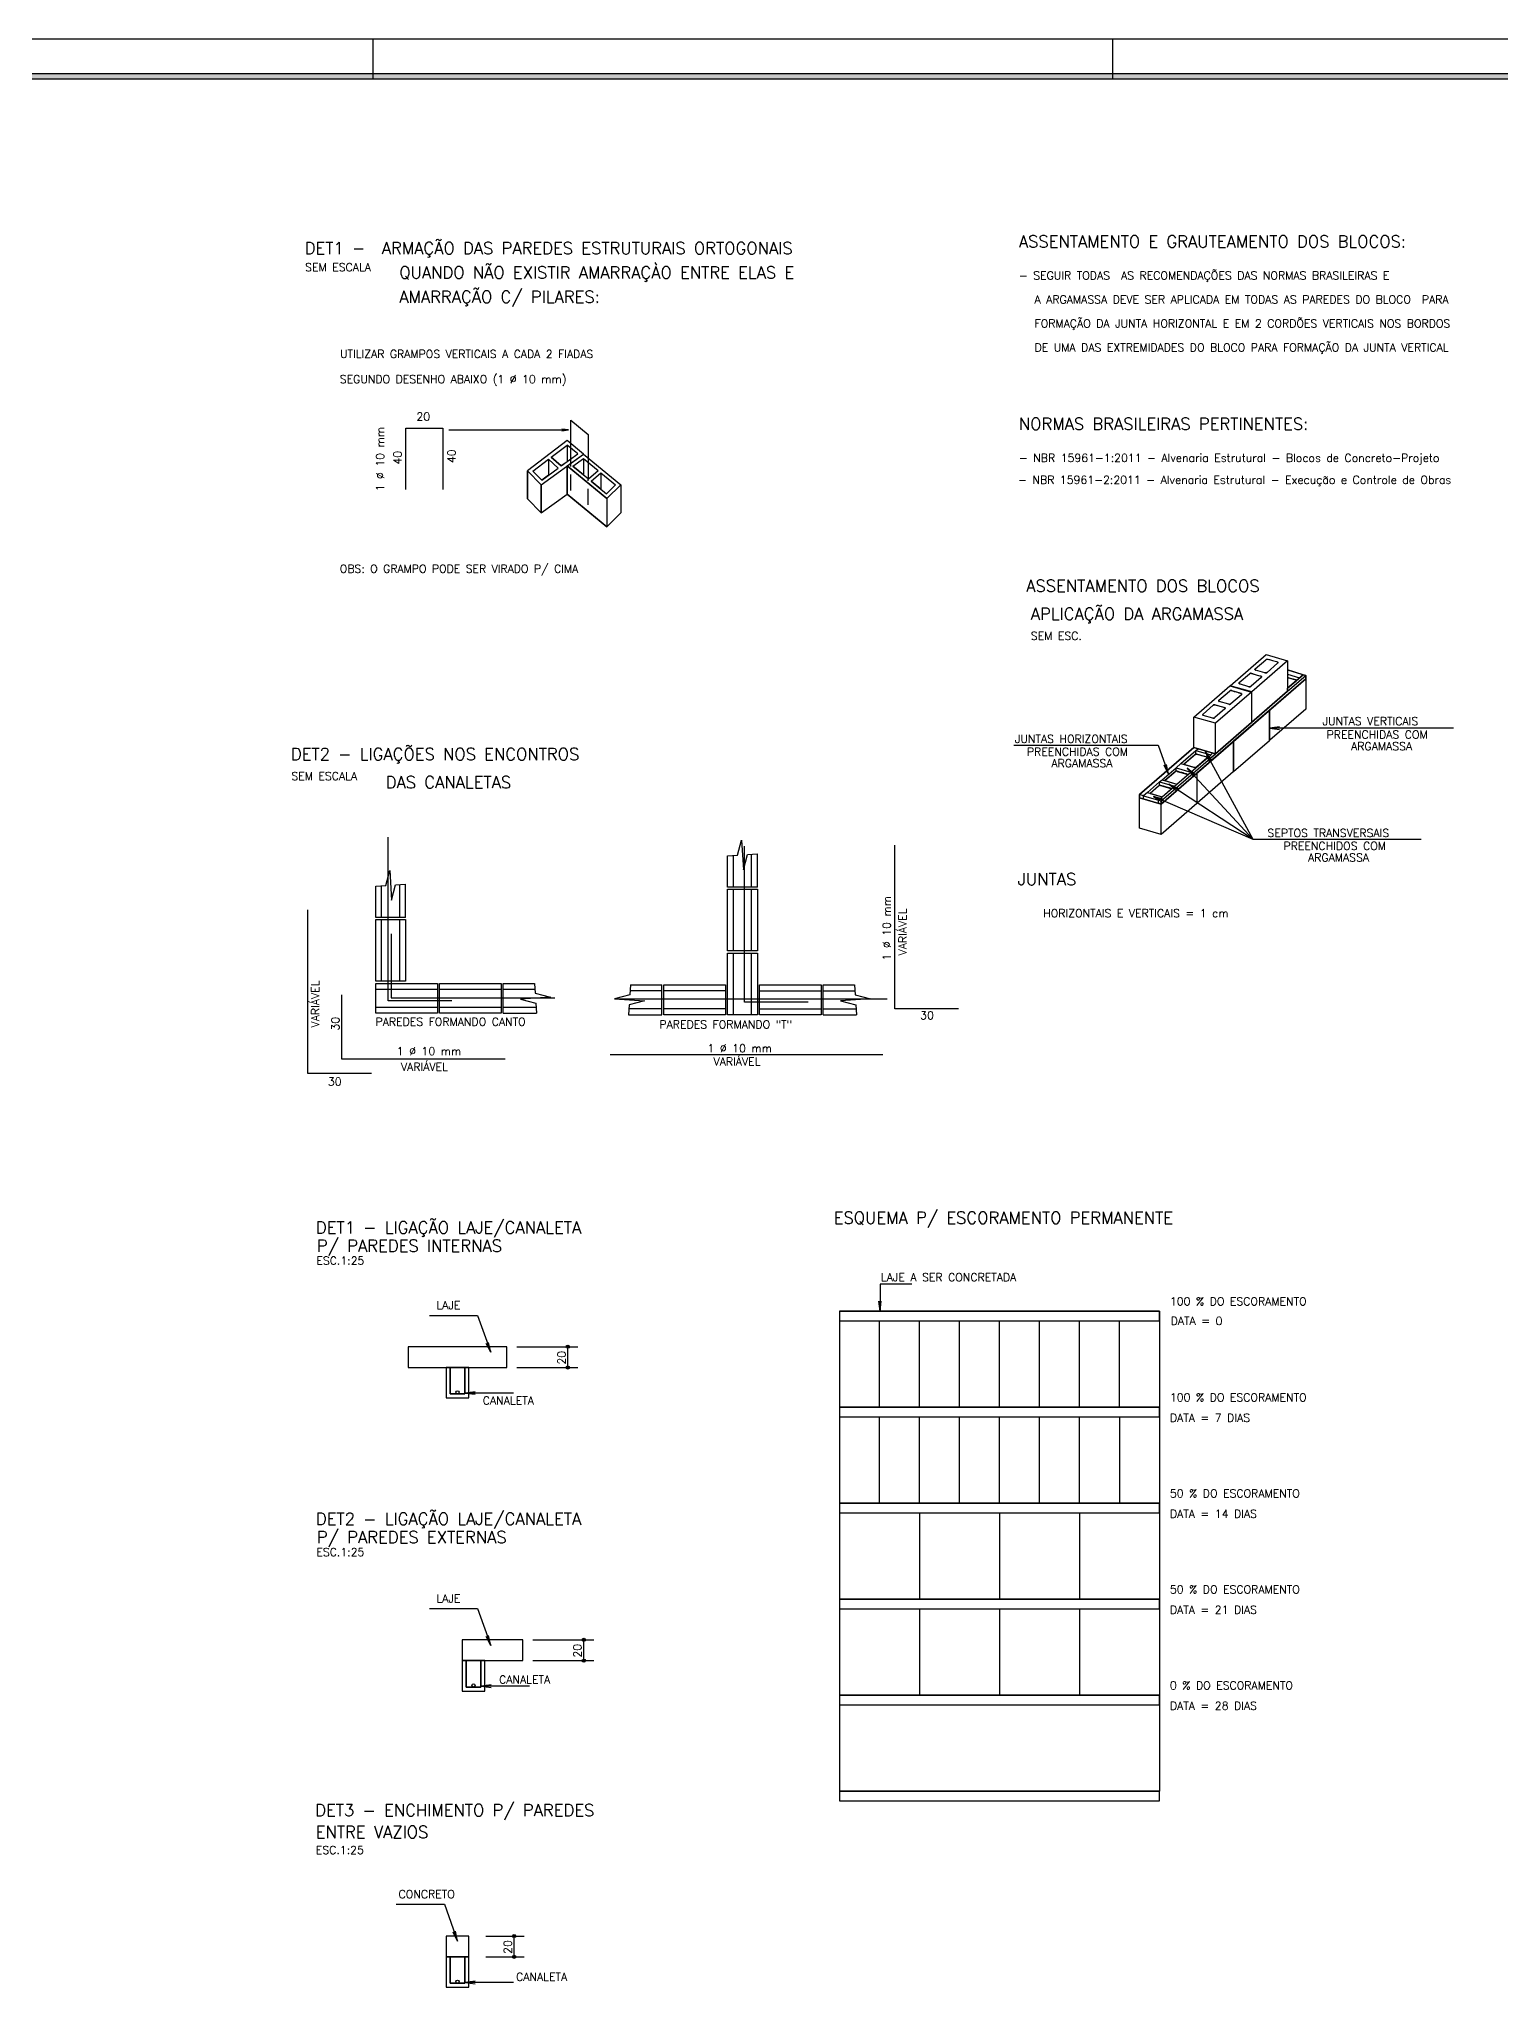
# Model space of a CAD drawing. Extents: x -334 to 5611, y 589 to 4794.
# Drawn here: x 1494 to 3321, y 2352 to 4794 of the extents above; entities that cross this region are included whole.
import ezdxf

# ---------------------------------------------------------------- set-up
doc = ezdxf.new("R2010")
doc.units = 0
doc.header["$LTSCALE"] = 100
doc.header["$MEASUREMENT"] = 0
doc.linetypes.add('ESTILO_TQS_0002', pattern=[0.3, 0.2, -0.1])
doc.layers.get('0').update_dxf_attribs({"color": 245, "linetype": 'CONTINUOUS'})
for name, color, linetype in [('01', 7, 'CONTINUOUS'), ('100', 7, 'CONTINUOUS'), ('101', 7, 'CONTINUOUS'), ('102', 7, 'CONTINUOUS'), ('16', 5, 'CONTINUOUS'), ('19', 5, 'CONTINUOUS'), ('210', 7, 'ESTILO_TQS_0002'), ('212', 3, 'CONTINUOUS'), ('220', 3, 'CONTINUOUS'), ('221', 102, 'CONTINUOUS'), ('246', 7, 'CONTINUOUS'), ('30', 7, 'CONTINUOUS'), ('7', 2, 'CONTINUOUS'), ('9', 3, 'CONTINUOUS')]:
    doc.layers.add(name, color=color, linetype=linetype)
doc.styles.get("Standard").update_dxf_attribs({"font": 'ROMANS.SHX'})

# ---------------------------------------------------------------- blocks, each defined once
blk = doc.blocks.new('DOT2', base_point=(2575.862793, -1123.101563))
for radius in [0.16, 0.08]:
    blk.add_circle((2575.862793, -1123.101563), radius)

msp = doc.modelspace()

# ---------------------------------------------------------------- linework, layer by layer
for p, q in [((1910.802892, 4793.673244), (1910.802892, 4743.673244)), ((2835.802892, 4793.673244), (2835.802892, 4743.673244)), ((2153.878742, 4291.763926), (2104.228108, 4254.006437)), ((2121.606664, 4236.624014), (2174.320249, 4274.951991)), ((2134.105094, 4271.212941), (2153.773131, 4286.16517)), ((2146.377242, 4260.124807), (2167.14698, 4275.166877)), ((2153.773131, 4286.16517), (2153.773131, 4265.43837)), ((2167.14698, 4275.166877), (2153.773131, 4286.16517)), ((2174.320249, 4274.951991), (2153.878742, 4291.763926)), ((2153.878742, 4260.093571), (2174.320249, 4274.951991)), ((2174.320249, 4274.951991), (2220.899794, 4236.624014)), ((2104.228108, 4254.006437), (2104.228108, 4218.897793)), ((2104.228108, 4254.006437), (2121.606664, 4236.624014)), ((2110.88573, 4253.55316), (2130.54583, 4268.505389)), ((2110.88573, 4253.55316), (2122.059839, 4242.379051)), ((2122.059839, 4242.379051), (2142.790506, 4257.452459)), ((2130.514696, 4268.540593), (2142.790506, 4257.452459)), ((2130.514696, 4268.540593), (2130.514696, 4248.528759)), ((2134.105094, 4271.212941), (2146.377242, 4260.124807)), ((2153.878742, 4260.093571), (2153.878742, 4224.985029)), ((2203.529173, 4219.249426), (2153.878742, 4260.093571)), ((2153.878742, 4260.093571), (2153.878742, 4260.093571)), ((2161.044075, 4259.874818), (2174.148298, 4269.404006)), ((2161.044075, 4259.874818), (2180.42295, 4243.941863)), ((2174.148298, 4269.404006), (2174.148298, 4249.099145)), ((2174.148298, 4269.404006), (2192.546549, 4254.272095)), ((2180.42295, 4243.941863), (2192.546549, 4254.272095)), ((2183.861137, 4241.109266), (2195.98087, 4251.443363)), ((2195.98087, 4251.443363), (2214.382988, 4236.307585)), ((2195.98087, 4251.443363), (2195.98087, 4231.134635)), ((2121.606664, 4236.624014), (2121.606664, 4201.519338)), ((2121.606664, 4201.519338), (2153.878742, 4224.985029)), ((2153.878742, 4224.985029), (2203.529173, 4184.14475)), ((2183.861137, 4241.109266), (2203.240012, 4225.168578)), ((2214.382988, 4236.307585), (2203.240012, 4225.168578)), ((2220.899794, 4236.624014), (2203.529173, 4219.249426)), ((2220.899794, 4236.624014), (2220.899794, 4201.519338)), ((2104.228108, 4218.897793), (2121.606664, 4201.519338)), ((2203.529173, 4219.249426), (2203.529173, 4184.14475)), ((2203.529173, 4184.14475), (2220.899794, 4201.519338)), ((2494.347762, 3203.587305), (2494.347762, 2603.587305)), ((2494.347762, 3203.587305), (2894.347762, 3203.587305)), ((2894.347762, 3203.587305), (2894.347762, 2603.587305)), ((2494.347762, 3191.587305), (2894.347762, 3191.587305)), ((2494.347762, 3083.587305), (2894.347762, 3083.587305)), ((2494.347762, 3071.587305), (2894.347762, 3071.587305)), ((2494.347762, 2963.587305), (2894.347762, 2963.587305)), ((2494.347762, 2951.587305), (2894.347762, 2951.587305)), ((2494.347762, 2843.587305), (2894.347762, 2843.587305)), ((2494.347762, 2831.587305), (2894.347762, 2831.587305)), ((2494.347762, 2723.587305), (2894.347762, 2723.587305)), ((2494.347762, 2711.587305), (2894.347762, 2711.587305)), ((2494.347762, 2603.587305), (2894.347762, 2603.587305)), ((2494.347762, 2603.587305), (2894.347762, 2603.587305)), ((2494.347762, 2591.587305), (2894.347762, 2591.587305))]:
    msp.add_line(p, q)
for points in [[(-334.197108, 588.673244), (5610.802892, 588.673244), (5610.802892, 4793.673244), (-334.197108, 4793.673244), (-334.197108, 588.673244)], [(5560.802892, 638.673244), (5560.802892, 631.673244), (-216.197108, 631.673244), (-216.197108, 4750.673244), (5560.802892, 4750.673244), (5560.802892, 4743.673244), (-209.197108, 4743.673244), (-209.197108, 638.673244), (5560.802892, 638.673244)], [(-209.197108, 638.673244), (5560.802892, 638.673244), (5560.802892, 4743.673244), (-209.197108, 4743.673244), (-209.197108, 638.673244)]]:
    msp.add_lwpolyline(points)
for points in [[(-209.197108, 4743.673244), (-216.197108, 4750.673244), (5560.802892, 4750.673244)], [(-209.197108, 4743.673244), (5560.802892, 4750.673244), (5560.802892, 4743.673244)]]:
    msp.add_solid(points)
at = {"layer": '01'}
for points in [[(1955.072653, 3133.281022), (2078.572653, 3133.281022), (2078.572653, 3159.281022), (1955.072653, 3159.281022), (1955.072653, 3133.281022)], [(2022.822653, 2766.84475), (2098.572653, 2766.84475), (2098.572653, 2792.84475), (2022.822653, 2792.84475), (2022.822653, 2766.84475)], [(2002.822653, 2396.625083), (2030.822653, 2396.625083), (2030.822653, 2422.625083), (2002.822653, 2422.625083), (2002.822653, 2396.625083)]]:
    msp.add_lwpolyline(points, dxfattribs=at)
at = {"layer": '100'}
for p, q in [((3054.725905, 4016.597243), (3009.823725, 3977.710814)), ((2982.922196, 3984.952894), (2982.922196, 3985.476617)), ((3009.370168, 3977.318022), (2964.467989, 3938.431594)), ((2964.467989, 3938.431594), (2937.566459, 3946.197397)), ((2964.467989, 3900.431594), (2964.467989, 3938.431594)), ((3009.370168, 3939.841745), (3009.823725, 3939.710814)), ((3032.048036, 3917.481355), (3032.501594, 3917.350425)), ((2986.6923, 3878.202135), (2987.145857, 3878.071204)), ((2896.434383, 3799.512764), (2896.434383, 3837.512764)), ((2941.336563, 3838.922915), (2941.79012, 3838.791984))]:
    msp.add_line(p, q, dxfattribs=at)
for points in [[(3054.725905, 3978.597243), (3009.823725, 3939.710814), (3009.823725, 3977.710814), (2982.922196, 3985.476617), (3027.824375, 4024.363045), (3054.725905, 4016.597243), (3054.725905, 3978.597243)], [(2937.566459, 3908.197397), (2937.566459, 3946.197397), (2982.468638, 3985.083825), (3009.370168, 3977.318022), (3009.370168, 3939.318022), (2964.467989, 3900.431594), (2937.566459, 3908.197397)], [(3077.403773, 3956.236853), (3032.501594, 3917.350425), (3032.501594, 3955.350425), (3077.403773, 3994.236853), (3077.403773, 3956.236853)], [(3032.048036, 3954.957632), (2987.145857, 3916.071204), (2987.145857, 3878.071204), (3032.048036, 3916.957632), (3032.048036, 3954.957632)], [(2941.79012, 3876.791984), (2986.6923, 3915.678412), (2986.6923, 3877.678412), (2941.79012, 3838.791984), (2941.79012, 3876.791984)], [(2941.336563, 3838.399192), (2896.434383, 3799.512764), (2869.532854, 3807.278567), (2869.532854, 3845.278567), (2896.434383, 3837.512764), (2941.336563, 3876.399192), (2941.336563, 3838.399192)]]:
    msp.add_lwpolyline(points, dxfattribs=at)
at = {"layer": '101'}
for points in [[(2007.822653, 3100.281022), (2025.822653, 3100.281022), (2025.822653, 3133.281022), (2007.822653, 3133.281022), (2007.822653, 3100.281022)], [(2027.822653, 2733.84475), (2045.822653, 2733.84475), (2045.822653, 2766.84475), (2027.822653, 2766.84475), (2027.822653, 2733.84475)], [(2007.822653, 2363.625083), (2025.822653, 2363.625083), (2025.822653, 2396.625083), (2007.822653, 2396.625083), (2007.822653, 2363.625083)]]:
    msp.add_lwpolyline(points, dxfattribs=at)
at = {"layer": '102'}
for points in [[(3014.277076, 4006.631264), (3027.385393, 4017.98345), (3027.860416, 4018.320095), (3028.499842, 4018.592872), (3029.212633, 4018.712546), (3029.816944, 4018.678999), (3030.181405, 4018.59797), (3031.160803, 4018.315242), (3032.265027, 4017.99648), (3033.35645, 4017.681414), (3034.615662, 4017.31791), (3035.802289, 4016.97536), (3037.324497, 4016.535937), (3039.282048, 4015.970841), (3040.77743, 4015.539161), (3041.579736, 4015.307555), (3042.124567, 4015.123652), (3042.440444, 4014.847048), (3042.582067, 4014.580676), (3042.636898, 4014.195078), (3042.62523, 4014.088054), (3042.535044, 4013.807044), (3042.29305, 4013.49386), (3029.184732, 4002.141673), (3028.592113, 4001.741235), (3028.252423, 4001.592423), (3027.942634, 4001.497602), (3027.345669, 4001.412061), (3026.934503, 4001.423149), (3026.388721, 4001.527153), (3014.654379, 4004.914566), (3014.286832, 4005.111066), (3014.091861, 4005.332544), (3014.010022, 4005.487449), (3013.938916, 4005.75566), (3013.934494, 4005.949645), (3013.955265, 4006.091015), (3013.991555, 4006.216027), (3014.277076, 4006.631264)], [(2994.311054, 3989.339658), (3006.883306, 4000.227599), (3007.358329, 4000.564243), (3007.997755, 4000.83702), (3008.710546, 4000.956695), (3009.314858, 4000.923148), (3009.679318, 4000.842119), (3010.658716, 4000.559391), (3011.762941, 4000.240629), (3012.854363, 3999.925562), (3014.113575, 3999.562059), (3015.300203, 3999.219509), (3016.82241, 3998.780085), (3018.779961, 3998.214989), (3020.275343, 3997.78331), (3021.077649, 3997.551704), (3021.62248, 3997.367801), (3021.938358, 3997.091196), (3022.07998, 3996.824824), (3022.134812, 3996.439226), (3022.123144, 3996.332202), (3022.032957, 3996.051193), (3021.790963, 3995.738008), (3009.218711, 3984.850067), (3008.626091, 3984.449629), (3008.286401, 3984.300817), (3007.976612, 3984.205997), (3007.379647, 3984.120455), (3006.968481, 3984.131544), (3006.422699, 3984.235547), (2994.688358, 3987.62296), (2994.32081, 3987.81946), (2994.125839, 3988.040939), (2994.044, 3988.195844), (2993.972894, 3988.464054), (2993.968472, 3988.65804), (2993.989244, 3988.799409), (2994.025533, 3988.924421), (2994.311054, 3989.339658)], [(3054.725905, 3982.260988), (3064.970918, 3991.13347), (3065.212912, 3991.446654), (3065.303099, 3991.727664), (3065.314767, 3991.834688), (3065.259935, 3992.220286), (3065.118313, 3992.486658), (3064.802435, 3992.763263), (3064.257604, 3992.947166), (3063.455298, 3993.178771), (3061.959916, 3993.610451), (3060.002366, 3994.175547), (3058.480158, 3994.614971), (3057.29353, 3994.957521), (3056.034318, 3995.321024), (3054.942896, 3995.63609), (3054.725905, 3995.69873), (3054.725905, 3982.260988)], [(2948.955317, 3950.060438), (2961.52757, 3960.948378), (2962.002592, 3961.285023), (2962.642018, 3961.5578), (2963.35481, 3961.677475), (2963.959121, 3961.643928), (2964.323581, 3961.562898), (2965.302979, 3961.28017), (2966.407204, 3960.961408), (2967.498626, 3960.646342), (2968.757838, 3960.282839), (2969.944466, 3959.940289), (2971.466674, 3959.500865), (2973.424224, 3958.935769), (2974.919606, 3958.504089), (2975.721912, 3958.272484), (2976.266743, 3958.088581), (2976.582621, 3957.811976), (2976.724243, 3957.545604), (2976.779075, 3957.160006), (2976.767407, 3957.052982), (2976.67722, 3956.771972), (2976.435226, 3956.458788), (2963.862974, 3945.570847), (2963.270354, 3945.170409), (2962.930664, 3945.021597), (2962.620875, 3944.926776), (2962.02391, 3944.841235), (2961.612744, 3944.852323), (2961.066963, 3944.956327), (2949.332621, 3948.34374), (2948.965073, 3948.54024), (2948.770103, 3948.761718), (2948.688263, 3948.916624), (2948.617158, 3949.184834), (2948.612736, 3949.378819), (2948.633507, 3949.520189), (2948.669796, 3949.645201), (2948.955317, 3950.060438)], [(2968.921339, 3967.352043), (2982.029656, 3978.70423), (2982.504679, 3979.040874), (2983.144105, 3979.313652), (2983.856897, 3979.433326), (2984.461208, 3979.399779), (2984.825668, 3979.31875), (2985.805066, 3979.036022), (2986.909291, 3978.71726), (2988.000713, 3978.402193), (2989.259925, 3978.03869), (2990.446553, 3977.69614), (2991.968761, 3977.256717), (2993.926311, 3976.691621), (2995.421693, 3976.259941), (2996.223999, 3976.028335), (2996.76883, 3975.844432), (2997.084708, 3975.567828), (2997.22633, 3975.301456), (2997.281162, 3974.915858), (2997.269494, 3974.808833), (2997.179307, 3974.527824), (2996.937313, 3974.214639), (2983.828996, 3962.862453), (2983.236376, 3962.462015), (2982.896686, 3962.313203), (2982.586897, 3962.218382), (2981.989932, 3962.132841), (2981.578766, 3962.143929), (2981.032984, 3962.247933), (2969.298643, 3965.635345), (2968.931095, 3965.831846), (2968.736124, 3966.053324), (2968.654285, 3966.208229), (2968.58318, 3966.47644), (2968.578758, 3966.670425), (2968.599529, 3966.811794), (2968.635818, 3966.936807), (2968.921339, 3967.352043)], [(2926.277449, 3888.420828), (2938.849701, 3899.308768), (2939.324724, 3899.645413), (2939.96415, 3899.91819), (2940.676941, 3900.037864), (2941.281252, 3900.004317), (2941.645713, 3899.923288), (2942.625111, 3899.64056), (2943.729335, 3899.321798), (2944.820758, 3899.006732), (2946.07997, 3898.643229), (2947.266597, 3898.300679), (2948.788805, 3897.861255), (2950.746356, 3897.296159), (2952.241738, 3896.864479), (2953.044044, 3896.632874), (2953.588875, 3896.448971), (2953.904752, 3896.172366), (2954.046375, 3895.905994), (2954.101207, 3895.520396), (2954.089538, 3895.413372), (2953.999352, 3895.132362), (2953.757358, 3894.819178), (2941.185105, 3883.931237), (2940.592486, 3883.530799), (2940.252796, 3883.381987), (2939.943007, 3883.287166), (2939.346042, 3883.201625), (2938.934876, 3883.212713), (2938.389094, 3883.316717), (2926.654752, 3886.70413), (2926.287205, 3886.90063), (2926.092234, 3887.122108), (2926.010395, 3887.277013), (2925.939289, 3887.545224), (2925.934867, 3887.739209), (2925.955638, 3887.880579), (2925.991928, 3888.005591), (2926.277449, 3888.420828)], [(2926.277449, 3888.420828), (2938.849701, 3899.308768), (2939.324724, 3899.645413), (2939.96415, 3899.91819), (2940.676941, 3900.037864), (2941.281252, 3900.004317), (2941.645713, 3899.923288), (2942.625111, 3899.64056), (2943.729335, 3899.321798), (2944.820758, 3899.006732), (2946.07997, 3898.643229), (2947.266597, 3898.300679), (2948.788805, 3897.861255), (2950.746356, 3897.296159), (2952.241738, 3896.864479), (2953.044044, 3896.632874), (2953.588875, 3896.448971), (2953.904752, 3896.172366), (2954.046375, 3895.905994), (2954.101207, 3895.520396), (2954.089538, 3895.413372), (2953.999352, 3895.132362), (2953.757358, 3894.819178), (2941.185105, 3883.931237), (2940.592486, 3883.530799), (2940.252796, 3883.381987), (2939.943007, 3883.287166), (2939.346042, 3883.201625), (2938.934876, 3883.212713), (2938.389094, 3883.316717), (2926.654752, 3886.70413), (2926.287205, 3886.90063), (2926.092234, 3887.122108), (2926.010395, 3887.277013), (2925.939289, 3887.545224), (2925.934867, 3887.739209), (2925.955638, 3887.880579), (2925.991928, 3888.005591), (2926.277449, 3888.420828)], [(2882.880394, 3850.837884), (2897.949345, 3846.487978), (2908.401621, 3855.539957), (2908.643615, 3855.853142), (2908.733802, 3856.134152), (2908.74547, 3856.241176), (2908.690638, 3856.626774), (2908.549016, 3856.893146), (2908.233138, 3857.16975), (2907.688307, 3857.353653), (2906.886001, 3857.585259), (2905.390619, 3858.016939), (2903.433069, 3858.582035), (2901.910861, 3859.021458), (2900.724233, 3859.364008), (2899.465021, 3859.727512), (2898.373599, 3860.042578), (2897.269374, 3860.36134), (2896.289976, 3860.644068), (2895.925516, 3860.725097), (2895.321205, 3860.758644), (2894.608413, 3860.63897), (2893.968987, 3860.366193), (2893.493965, 3860.029548), (2882.880394, 3850.837884)], [(2882.880394, 3850.837884), (2897.949345, 3846.487978), (2908.401621, 3855.539957), (2908.643615, 3855.853142), (2908.733802, 3856.134152), (2908.74547, 3856.241176), (2908.690638, 3856.626774), (2908.549016, 3856.893146), (2908.233138, 3857.16975), (2907.688307, 3857.353653), (2906.886001, 3857.585259), (2905.390619, 3858.016939), (2903.433069, 3858.582035), (2901.910861, 3859.021458), (2900.724233, 3859.364008), (2899.465021, 3859.727512), (2898.373599, 3860.042578), (2897.269374, 3860.36134), (2896.289976, 3860.644068), (2895.925516, 3860.725097), (2895.321205, 3860.758644), (2894.608413, 3860.63897), (2893.968987, 3860.366193), (2893.493965, 3860.029548), (2882.880394, 3850.837884)], [(2901.303895, 3866.782721), (2916.371995, 3862.43208), (2928.915794, 3873.294192), (2929.157788, 3873.607376), (2929.247974, 3873.888386), (2929.259642, 3873.99541), (2929.20481, 3874.381008), (2929.063188, 3874.64738), (2928.747311, 3874.923985), (2928.202479, 3875.107888), (2927.400174, 3875.339493), (2925.904792, 3875.771173), (2923.947241, 3876.336269), (2922.425033, 3876.775693), (2921.238405, 3877.118243), (2919.979193, 3877.481746), (2918.887771, 3877.796812), (2917.783547, 3878.115575), (2916.804148, 3878.398303), (2916.439688, 3878.479332), (2915.835377, 3878.512879), (2915.122585, 3878.393204), (2914.48316, 3878.120427), (2914.008137, 3877.783783), (2901.303895, 3866.782721)], [(2901.303895, 3866.782721), (2916.371995, 3862.43208), (2928.915794, 3873.294192), (2929.157788, 3873.607376), (2929.247974, 3873.888386), (2929.259642, 3873.99541), (2929.20481, 3874.381008), (2929.063188, 3874.64738), (2928.747311, 3874.923985), (2928.202479, 3875.107888), (2927.400174, 3875.339493), (2925.904792, 3875.771173), (2923.947241, 3876.336269), (2922.425033, 3876.775693), (2921.238405, 3877.118243), (2919.979193, 3877.481746), (2918.887771, 3877.796812), (2917.783547, 3878.115575), (2916.804148, 3878.398303), (2916.439688, 3878.479332), (2915.835377, 3878.512879), (2915.122585, 3878.393204), (2914.48316, 3878.120427), (2914.008137, 3877.783783), (2901.303895, 3866.782721)]]:
    msp.add_lwpolyline(points, dxfattribs=at)
at = {"layer": '19'}
for p, q in [((2354.548893, 3733.625014), (2354.548893, 3772.742231)), ((2361.839372, 3733.625014), (2361.839372, 3773.199374)), ((2384.45335, 3733.625014), (2384.45335, 3774.637141)), ((2391.74383, 3733.625014), (2391.74383, 3775.109953)), ((1944.552281, 3695.74248), (1944.552281, 3736.770174)), ((1951.846627, 3695.74248), (1951.846627, 3737.223451)), ((1914.65169, 3695.74248), (1914.65169, 3734.855729)), ((1921.946036, 3695.74248), (1921.946036, 3735.336375)), ((2391.74383, 3733.625014), (2354.548893, 3733.625014)), ((2361.839372, 3653.921576), (2361.839372, 3730.968233)), ((2384.45335, 3653.921576), (2384.45335, 3730.968233)), ((1951.846627, 3695.74248), (1914.65169, 3695.74248)), ((1921.946036, 3616.039144), (1921.946036, 3693.081832)), ((1944.552281, 3616.039144), (1944.552281, 3693.081832)), ((2361.839372, 3574.218037), (2361.839372, 3651.264795)), ((2384.45335, 3574.218037), (2384.45335, 3651.264795)), ((1914.65169, 3606.087813), (1991.698346, 3606.087813)), ((1994.355127, 3606.087813), (2071.401783, 3606.087813)), ((2074.058565, 3576.187425), (2074.058565, 3613.378293)), ((2074.058565, 3613.378293), (2113.171814, 3613.378293)), ((2074.058565, 3606.087813), (2113.640658, 3606.087813)), ((2272.188674, 3604.122699), (2232.602715, 3604.122699)), ((2233.071558, 3611.412975), (2272.188674, 3611.412975)), ((2272.188674, 3574.218037), (2272.188674, 3611.412975)), ((2351.892111, 3604.122699), (2274.845455, 3604.122699)), ((2394.400611, 3604.122699), (2471.447268, 3604.122699)), ((2474.104049, 3574.218037), (2474.104049, 3611.412975)), ((2474.104049, 3611.412975), (2513.220961, 3611.412975)), ((2474.104049, 3604.122699), (2513.678205, 3604.122699)), ((1914.65169, 3583.477701), (1991.698346, 3583.477701)), ((1994.355127, 3583.477701), (2071.401783, 3583.477701)), ((2074.058565, 3583.477701), (2115.086259, 3583.477701)), ((2074.058565, 3576.187425), (2115.539434, 3576.187425)), ((2230.703735, 3574.218037), (2272.188674, 3574.218037)), ((2272.188674, 3581.512587), (2231.176648, 3581.512587)), ((2351.892111, 3581.512587), (2274.845455, 3581.512587)), ((2394.400611, 3581.512587), (2471.447268, 3581.512587)), ((2474.104049, 3581.512587), (2515.198081, 3581.512587)), ((2474.104049, 3574.218037), (2515.588784, 3574.218037))]:
    msp.add_line(p, q, dxfattribs=at)
for points in [[(2354.548893, 3772.742231), (2366.94985, 3773.527605), (2371.962653, 3792.52351), (2374.330273, 3755.328573), (2379.346942, 3774.316744), (2391.74383, 3775.109953)], [(1914.65169, 3734.855729), (1927.048781, 3735.644969), (1932.065247, 3754.637109), (1934.43307, 3717.442172), (1939.449536, 3736.43421), (1951.846627, 3737.223451)], [(2354.548893, 3653.921576), (2354.548893, 3730.968233), (2391.74383, 3730.968233), (2391.74383, 3653.921576), (2354.548893, 3653.921576)], [(1914.65169, 3616.039144), (1914.65169, 3693.081832), (1951.846627, 3693.081832), (1951.846627, 3616.039144), (1914.65169, 3616.039144)], [(2354.548893, 3574.218037), (2354.548893, 3651.264795), (2391.74383, 3651.264795), (2391.74383, 3574.218037), (2354.548893, 3574.218037)], [(1914.65169, 3613.378293), (1991.698346, 3613.378293), (1991.698346, 3576.187425), (1914.65169, 3576.187425), (1914.65169, 3613.378293)], [(1994.355127, 3613.378293), (2071.401783, 3613.378293), (2071.401783, 3576.187425), (1994.355127, 3576.187425), (1994.355127, 3613.378293)], [(2113.171814, 3613.378293), (2113.961156, 3600.981201), (2132.957061, 3595.968602), (2095.762123, 3593.600982), (2114.750295, 3588.584313), (2115.539434, 3576.187425)], [(2233.071558, 3611.412975), (2232.282216, 3599.016087), (2213.294044, 3593.999418), (2250.488982, 3591.631798), (2231.493077, 3586.615129), (2230.703735, 3574.218037)], [(2351.892111, 3574.218037), (2274.845455, 3574.218037), (2274.845455, 3611.412975), (2351.892111, 3611.412975), (2351.892111, 3574.218037)], [(2394.400611, 3611.412975), (2471.447268, 3611.412975), (2471.447268, 3574.218037), (2394.400611, 3574.218037), (2394.400611, 3611.412975)], [(2513.220961, 3611.412975), (2514.010303, 3599.016087), (2532.998475, 3593.999418), (2495.803538, 3591.631798), (2514.799442, 3586.615129), (2515.588784, 3574.218037)]]:
    msp.add_lwpolyline(points, dxfattribs=at)
at = {"layer": '210'}
for p, q in [((2158.363892, 4229.462446), (2158.363892, 4268.798416)), ((2180.051782, 4211.619014), (2180.051782, 4244.242725)), ((3014.277076, 4006.631264), (3027.385393, 4017.98345)), ((3042.29305, 4013.49386), (3029.184732, 4002.141673)), ((2994.311054, 3989.339658), (3006.883306, 4000.227599)), ((3006.422699, 3984.235547), (2994.688358, 3987.62296)), ((3021.790963, 3995.738008), (3009.218711, 3984.850067)), ((3009.679318, 4000.842119), (3021.413659, 3997.454706)), ((3026.388721, 4001.527153), (3014.654379, 4004.914566)), ((3054.725905, 3995.69873), (3064.593615, 3992.850168)), ((3054.725905, 3995.69873), (3054.725905, 3982.260988)), ((3054.725905, 3982.260988), (3064.970918, 3991.13347)), ((2948.955317, 3950.060438), (2961.52757, 3960.948378)), ((2976.435226, 3956.458788), (2963.862974, 3945.570847)), ((2964.323581, 3961.562898), (2976.057923, 3958.175486)), ((2968.921339, 3967.352043), (2982.029656, 3978.70423)), ((2981.032984, 3962.247933), (2969.298643, 3965.635345)), ((2996.937313, 3974.214639), (2983.828996, 3962.862453)), ((2984.825668, 3979.31875), (2996.56001, 3975.931337)), ((2961.066963, 3944.956327), (2949.332621, 3948.34374)), ((2926.277449, 3888.420828), (2938.849701, 3899.308768)), ((2938.389094, 3883.316717), (2926.654752, 3886.70413)), ((2953.757358, 3894.819178), (2941.185105, 3883.931237)), ((2941.645713, 3899.923288), (2953.380054, 3896.535876)), ((2896.289976, 3860.644068), (2908.024318, 3857.256655)), ((2916.792063, 3878.39992), (2928.526404, 3875.012507))]:
    msp.add_line(p, q, dxfattribs=at)
for centre, radius, start, end in [((3014.931729, 4005.875335), 1, 130.893395, 253.897886), ((2994.965708, 3988.583729), 1, 130.893395, 253.897886), ((3007.25475, 3987.117854), 3, 253.897886, 310.893395), ((3008.847267, 3997.959812), 3, 73.897886, 130.893395), ((3021.136309, 3996.493937), 1, 310.893395, 73.897886), ((3027.220771, 4004.40946), 3, 253.897886, 310.893395), ((3064.316265, 3991.889399), 1, 310.893395, 73.897886), ((2963.491531, 3958.680592), 3, 73.897886, 130.893395), ((2969.575993, 3966.596114), 1, 130.893395, 253.897886), ((2975.780573, 3957.214717), 1, 310.893395, 73.897886), ((2981.865035, 3965.13024), 3, 253.897886, 310.893395), ((2983.993618, 3976.436443), 3, 73.897886, 130.893395), ((2996.282659, 3974.970568), 1, 310.893395, 73.897886), ((2949.609971, 3949.304509), 1, 130.893395, 253.897886), ((2961.899013, 3947.838634), 3, 253.897886, 310.893395), ((2926.932102, 3887.664899), 1, 130.893395, 253.897886), ((2939.221144, 3886.199024), 3, 253.897886, 310.893395), ((2940.813662, 3897.040982), 3, 73.897886, 130.893395), ((2953.102704, 3895.575107), 1, 310.893395, 73.897886), ((2895.457926, 3857.761761), 3, 73.897886, 130.893395), ((2915.960012, 3875.517613), 3, 73.897886, 130.893395), ((2928.249054, 3874.051738), 1, 310.893395, 73.897886), ((2907.746967, 3856.295886), 1, 310.893395, 73.897886)]:
    msp.add_arc(centre, radius, start, end, dxfattribs=at)
at = {"layer": '212'}
for p, q in [((2134.105094, 4271.212941), (2153.773131, 4286.16517)), ((2153.773131, 4286.16517), (2153.773131, 4265.43837)), ((2104.228108, 4254.006437), (2104.228108, 4218.897793)), ((2121.606664, 4236.624014), (2104.228108, 4254.006437)), ((2122.059839, 4242.379051), (2110.88573, 4253.55316)), ((2130.514696, 4268.540593), (2130.514696, 4248.528759)), ((2146.377242, 4260.124807), (2134.105094, 4271.212941)), ((2153.773131, 4265.43837), (2146.377242, 4260.124807)), ((2153.878742, 4260.093571), (2153.878742, 4224.985029)), ((2203.529173, 4219.249426), (2153.878742, 4260.093571)), ((2161.044075, 4259.874818), (2174.148298, 4269.404006)), ((2174.148298, 4249.099145), (2161.044075, 4259.874818)), ((2174.148298, 4269.404006), (2174.148298, 4249.099145)), ((2183.861137, 4241.109266), (2195.98087, 4251.443363)), ((2195.98087, 4251.443363), (2195.98087, 4231.134635)), ((2121.606664, 4201.519338), (2121.606664, 4236.624014)), ((2130.514696, 4248.528759), (2122.059839, 4242.379051)), ((2153.878742, 4224.985029), (2203.529173, 4184.14475)), ((2195.98087, 4231.134635), (2183.861137, 4241.109266)), ((2104.228108, 4218.897793), (2121.606664, 4201.519338))]:
    msp.add_line(p, q, dxfattribs=at)
for points in [[(2134.105094, 4271.212941), (2153.773131, 4286.16517), (2153.773131, 4265.43837), (2146.377242, 4260.124807), (2134.105094, 4271.212941)], [(2104.228108, 4254.006437), (2121.606664, 4236.624014), (2121.606664, 4201.519338), (2104.228108, 4218.897793), (2104.228108, 4254.006437)], [(2110.88573, 4253.55316), (2130.54583, 4268.505389), (2130.514696, 4248.528759), (2122.059839, 4242.379051), (2110.88573, 4253.55316)], [(2153.878742, 4260.093571), (2203.529173, 4219.249426), (2203.529173, 4184.14475), (2153.878742, 4224.985029), (2153.878742, 4260.093571)], [(2174.148298, 4249.099145), (2161.044075, 4259.874818), (2174.148298, 4269.404006), (2174.148298, 4249.099145)], [(2195.98087, 4231.134635), (2183.861137, 4241.109266), (2195.98087, 4251.443363), (2195.98087, 4231.134635)], [(2030.822653, 3095.281022), (2030.822653, 3133.281022), (2025.822653, 3133.281022), (2025.822653, 3100.281022), (2007.822653, 3100.281022), (2007.822653, 3133.281022), (2002.822653, 3133.281022), (2002.822653, 3095.281022), (2030.822653, 3095.281022)], [(2050.822653, 2728.84475), (2050.822653, 2766.84475), (2045.822653, 2766.84475), (2045.822653, 2733.84475), (2027.822653, 2733.84475), (2027.822653, 2766.84475), (2022.822653, 2766.84475), (2022.822653, 2728.84475), (2050.822653, 2728.84475)], [(2030.822653, 2358.625083), (2030.822653, 2396.625083), (2025.822653, 2396.625083), (2025.822653, 2363.625083), (2007.822653, 2363.625083), (2007.822653, 2396.625083), (2002.822653, 2396.625083), (2002.822653, 2358.625083), (2030.822653, 2358.625083)]]:
    msp.add_lwpolyline(points, dxfattribs=at)
at = {"layer": '220'}
for p, q in [((2158.363892, 4268.798416), (2158.363892, 4317.226069)), ((2158.363892, 4317.226069), (2180.051782, 4299.386605)), ((2180.051782, 4299.386605), (2180.051782, 4244.242725)), ((2213.294044, 3593.999418), (2554.205719, 3593.999418))]:
    msp.add_line(p, q, dxfattribs=at)
for points in [[(2009.651073, 3591.479301), (1929.947636, 3591.479301), (1929.947636, 3796.039655)], [(2455.213471, 3589.998618), (2375.510034, 3589.998618), (2375.510034, 3784.729125)], [(1933.948436, 3675.183539), (1933.948436, 3595.480101), (2138.512859, 3595.480101)]]:
    msp.add_lwpolyline(points, dxfattribs=at)
for centre in [(2016.822653, 3102.281022), (2036.822653, 2735.84475), (2016.822653, 2365.625083)]:
    msp.add_circle(centre, 2, dxfattribs=at)
at = {"layer": '221'}
for points in [[(3262.005234, 3932.535962), (3032.238448, 3932.535962), (3044.631509, 3934.16754), (3032.238448, 3932.535962), (3044.631509, 3930.904385)], [(2712.28502, 3911.177167), (2892.942688, 3911.177167), (2905.922335, 3874.791598), (2900.221694, 3885.916017), (2905.922335, 3874.791598), (2903.29515, 3887.012396)], [(3011.863378, 3793.375754), (2951.869375, 3902.603652), (2959.265675, 3892.526711), (2951.869375, 3902.603652), (2956.405548, 3890.955771)], [(3011.863378, 3793.375754), (2906.082601, 3862.325877), (2917.355776, 3856.925366), (2906.082601, 3862.325877), (2915.573897, 3854.191671)], [(3011.863378, 3793.375754), (2929.241185, 3882.508807), (2938.862731, 3874.529092), (2929.241185, 3882.508807), (2936.469582, 3872.310755)], [(3221.524449, 3793.375754), (3011.863378, 3793.375754), (2887.014361, 3846.850653), (2899.048819, 3843.471035), (2887.014361, 3846.850653), (2897.764045, 3840.471446)]]:
    msp.add_lwpolyline(points, dxfattribs=at)
at = {"layer": '246'}
for p, q in [((3054.725905, 4005.13212), (3077.403773, 3998.236769)), ((3077.403773, 3994.236853), (2896.434383, 3837.512764)), ((3054.725905, 3999.774716), (3069.693687, 3995.223666)), ((3054.725905, 3978.597243), (3077.403732, 3998.236817)), ((3054.725905, 3995.774619), (3066.275094, 3992.263014)), ((3054.725905, 3982.260988), (3069.693856, 3995.223614)), ((3054.725905, 3978.597024), (3054.725905, 3982.260988)), ((3077.403773, 3998.236769), (3077.403773, 3994.236853)), ((2964.467989, 3900.431532), (3054.725905, 3978.597024)), ((2869.532854, 3849.278567), (2937.566459, 3908.197397)), ((2937.566459, 3908.197397), (2964.467989, 3900.431782)), ((2896.434383, 3841.512951), (2964.467773, 3900.431595)), ((2915.227709, 3882.850593), (2921.421623, 3888.214726)), ((2921.421623, 3888.214726), (2940.081359, 3904.374839)), ((2921.421623, 3888.214726), (2939.953068, 3882.865314)), ((2924.885799, 3887.214734), (2940.081359, 3900.374952)), ((2939.953068, 3882.865314), (2958.612803, 3899.025427)), ((2940.081359, 3904.374839), (2942.70184, 3906.71494)), ((2940.081359, 3904.374839), (2958.612803, 3899.025427)), ((2940.081359, 3900.374839), (2940.081359, 3904.374839)), ((2940.081359, 3904.374839), (2958.612803, 3899.025427)), ((2940.081359, 3900.374952), (2955.148286, 3896.025631)), ((2958.612803, 3899.025427), (2961.27683, 3901.352802)), ((2879.416578, 3851.837772), (2894.725622, 3865.095618)), ((2882.880898, 3850.837738), (2894.725622, 3861.095618)), ((2894.725622, 3865.095618), (2897.835619, 3867.788114)), ((2894.725622, 3865.095618), (2913.256001, 3859.746514)), ((2894.725622, 3861.095618), (2894.725622, 3865.095618)), ((2894.725622, 3865.095618), (2913.256001, 3859.746514)), ((2894.725622, 3861.095618), (2909.792549, 3856.746297)), ((2897.835264, 3867.787806), (2915.228469, 3882.851251)), ((2897.835619, 3867.788114), (2916.365998, 3862.439009)), ((2897.947687, 3846.488457), (2913.256001, 3859.746514)), ((2901.303156, 3866.790931), (2915.227709, 3878.85147)), ((2913.256001, 3859.746514), (2916.371995, 3862.43208)), ((2915.227709, 3882.85147), (2933.758848, 3877.502146)), ((2915.227709, 3878.85147), (2915.227709, 3882.85147)), ((2915.227709, 3878.85147), (2930.294636, 3874.502149)), ((2915.228469, 3882.851251), (2933.758848, 3877.502146)), ((2916.366493, 3862.438438), (2933.759769, 3877.50188)), ((2933.758848, 3877.502146), (2939.953068, 3882.865314)), ((2874.729338, 3847.778503), (2869.532854, 3849.278567)), ((2869.532854, 3845.278567), (2869.532854, 3849.278567)), ((2896.434383, 3837.512764), (2869.532854, 3845.278567)), ((2879.416703, 3851.837736), (2874.729338, 3847.778503)), ((2874.729338, 3847.778503), (2893.260408, 3842.429199)), ((2874.729338, 3843.778503), (2874.729338, 3847.778503)), ((2879.416703, 3851.837736), (2897.947687, 3846.488457)), ((2897.949345, 3846.487978), (2893.260342, 3842.429218)), ((2893.260342, 3842.429218), (2893.260342, 3842.429218)), ((2893.260342, 3838.429218), (2893.260342, 3842.429218)), ((2896.434383, 3837.512764), (2893.260342, 3838.429031)), ((2893.260408, 3842.429199), (2896.434383, 3841.512951)), ((2896.434383, 3837.512764), (2896.434383, 3841.512951))]:
    msp.add_line(p, q, dxfattribs=at)
for points in [[(3069.693856, 3995.223614), (3074.272514, 3999.188848), (3054.725905, 4005.13212), (3054.725905, 3999.774716), (3054.725905, 3995.774619), (3066.275188, 3992.262985), (3069.693825, 3995.223624)], [(3077.403773, 3994.236853), (3077.403701, 3998.236791), (3074.272514, 3999.188848), (3054.725905, 3982.260988), (3054.725905, 3978.597024), (2964.468094, 3900.431751), (2937.566459, 3908.197397), (2869.532854, 3849.278567), (2869.532854, 3845.278567), (2896.434383, 3837.512764), (3077.403773, 3994.236853)], [(3054.725905, 3978.597024), (3054.725905, 3982.260988), (3074.272514, 3999.188848), (3077.403773, 3998.236769), (3077.403773, 3994.236853), (2958.22775, 3891.027497), (2956.738819, 3893.738268), (3054.725905, 3978.597024)]]:
    msp.add_lwpolyline(points, dxfattribs=at)
at = {"layer": '30'}
for points in [[(2494.347762, 3191.587305), (2894.347762, 3191.587305), (2894.347762, 3203.587305), (2494.347762, 3203.587305), (2494.347762, 3191.587305)], [(1955.072653, 3133.281022), (2078.572653, 3133.281022), (2078.572653, 3159.281022), (1955.072653, 3159.281022), (1955.072653, 3133.281022)], [(2494.347762, 3071.587305), (2894.347762, 3071.587305), (2894.347762, 3083.587305), (2494.347762, 3083.587305), (2494.347762, 3071.587305)], [(2494.347762, 2951.587305), (2894.347762, 2951.587305), (2894.347762, 2963.587305), (2494.347762, 2963.587305), (2494.347762, 2951.587305)], [(2494.347762, 2831.587305), (2894.347762, 2831.587305), (2894.347762, 2843.587305), (2494.347762, 2843.587305), (2494.347762, 2831.587305)], [(2022.822653, 2766.84475), (2098.572653, 2766.84475), (2098.572653, 2792.84475), (2022.822653, 2792.84475), (2022.822653, 2766.84475)], [(2494.347762, 2711.587305), (2894.347762, 2711.587305), (2894.347762, 2723.587305), (2494.347762, 2723.587305), (2494.347762, 2711.587305)], [(2494.347762, 2591.587305), (2894.347762, 2591.587305), (2894.347762, 2603.587305), (2494.347762, 2603.587305), (2494.347762, 2591.587305)], [(2002.822653, 2396.625083), (2030.822653, 2396.625083), (2030.822653, 2422.625083), (2002.822653, 2422.625083), (2002.822653, 2396.625083)]]:
    msp.add_lwpolyline(points, dxfattribs=at)
at = {"layer": '7'}
for p, q in [((2091.072653, 3159.281022), (2167.200828, 3159.281022)), ((2154.700828, 3133.281022), (2154.700828, 3159.281022)), ((2091.072653, 3133.281022), (2167.200828, 3133.281022)), ((2111.072653, 2792.84475), (2187.200828, 2792.84475)), ((2174.700828, 2766.84475), (2174.700828, 2792.84475)), ((2111.072653, 2766.84475), (2187.200828, 2766.84475)), ((2052.29378, 2422.625083), (2100.153147, 2422.625083)), ((2087.653147, 2396.625083), (2087.653147, 2422.625083)), ((2052.29378, 2396.625083), (2100.153147, 2396.625083))]:
    msp.add_line(p, q, dxfattribs=at)
for points in [[(2006.145955, 4305.188546), (2155.441555, 4305.188546), (2147.18205, 4304.098444), (2155.441555, 4305.188546), (2147.18205, 4306.274681)], [(2584.700274, 3237.385604), (2545.106335, 3237.385604), (2545.106335, 3203.587305), (2543.474757, 3215.980366), (2545.106335, 3203.587305), (2546.737912, 3215.980366)], [(1981.6187, 3198.304132), (2041.868808, 3198.304132), (2058.300655, 3152.294958), (2052.595893, 3163.417264), (2058.300655, 3152.294958), (2055.668943, 3164.514782)], [(2086.782525, 3101.381242), (2026.532417, 3101.381242), (2038.925478, 3103.012819), (2026.532417, 3101.381242), (2038.925478, 3099.749664)], [(1981.6187, 2831.86786), (2041.868808, 2831.86786), (2058.300655, 2785.858687), (2052.595893, 2796.980993), (2058.300655, 2785.858687), (2055.668943, 2798.07851)], [(2106.782525, 2734.94497), (2046.532417, 2734.94497), (2058.925478, 2736.576547), (2046.532417, 2734.94497), (2058.925478, 2733.313393)], [(1940.31541, 2462.303801), (2000.565518, 2462.303801), (2016.997366, 2416.294627), (2011.292603, 2427.416933), (2016.997366, 2416.294627), (2014.365653, 2428.514451)], [(2086.782525, 2364.725303), (2026.532417, 2364.725303), (2038.925478, 2366.35688), (2026.532417, 2364.725303), (2038.925478, 2363.093725)]]:
    msp.add_lwpolyline(points, dxfattribs=at)
at = {"layer": '9'}
for p, q in [((1952.330466, 4230.533013), (1952.330466, 4307.267107)), ((1952.330466, 4307.267107), (1998.386631, 4307.267107)), ((1998.386631, 4307.267107), (1998.386631, 4230.533013)), ((2207.902341, 3524.60281), (2548.814015, 3524.60281)), ((2544.347762, 3083.587305), (2544.347762, 3191.587305)), ((2594.347762, 3083.587305), (2594.347762, 3191.587305)), ((2644.347762, 3083.587305), (2644.347762, 3191.587305)), ((2694.347762, 3083.587305), (2694.347762, 3191.587305)), ((2744.347762, 3083.587305), (2744.347762, 3191.587305)), ((2794.347762, 3083.587305), (2794.347762, 3191.587305)), ((2844.347762, 3083.587305), (2844.347762, 3191.587305)), ((2544.347762, 2963.587305), (2544.347762, 3071.587305)), ((2594.347762, 2963.587305), (2594.347762, 3071.587305)), ((2644.347762, 2963.587305), (2644.347762, 3071.587305)), ((2694.347762, 2963.587305), (2694.347762, 3071.587305)), ((2744.347762, 2963.587305), (2744.347762, 3071.587305)), ((2794.347762, 2963.587305), (2794.347762, 3071.587305)), ((2844.347762, 3071.587305), (2844.347762, 2963.587305)), ((2594.347762, 2951.587305), (2594.347762, 2843.587305)), ((2694.347762, 2951.587305), (2694.347762, 2843.587305)), ((2794.347762, 2951.587305), (2794.347762, 2843.587305)), ((2594.347762, 2831.587305), (2594.347762, 2723.587305)), ((2694.347762, 2831.587305), (2694.347762, 2723.587305)), ((2794.347762, 2831.587305), (2794.347762, 2723.587305))]:
    msp.add_line(p, q, dxfattribs=at)
for points in [[(2643.431845, 3581.366939), (2563.728611, 3581.366939), (2563.728611, 3785.93126)], [(1909.435803, 3500.933933), (1829.732365, 3500.933933), (1829.732365, 3705.494389)], [(1871.904901, 3598.93001), (1871.904901, 3519.226776), (2076.469122, 3519.226776)]]:
    msp.add_lwpolyline(points, dxfattribs=at)

# ---------------------------------------------------------------- block references
at = {"layer": '7', "xscale": 12.5, "yscale": 12.5, "rotation": 90}
for p in [(2154.700828, 3159.281022), (2154.700828, 3133.281022), (2174.700828, 2792.84475), (2174.700828, 2766.84475), (2087.653147, 2422.625083), (2087.653147, 2396.625083)]:
    msp.add_blockref('DOT2', p, dxfattribs=at)

# ---------------------------------------------------------------- texts
for s, height, p in [('SEM ESCALA', 10.002, (1826.326621, 4503.547299)), ('- SEGUIR TODAS  AS RECOMENDAÇÕES DAS NORMAS BRASILEIRAS E', 10, (2718.701773, 4493.191341)), ('A ARGAMASSA DEVE SER APLICADA EM TODAS AS PAREDES DO BLOCO  PARA', 10, (2738.283018, 4463.191341)), ('FORMAÇÃO DA JUNTA HORIZONTAL E EM 2 CORDÕES VERTICAIS NOS BORDOS', 10, (2738.283018, 4433.191341)), ('UTILIZAR GRAMPOS VERTICAIS A CADA 2 FIADAS', 9.974967, (1869.868705, 4395.073666)), ('DE UMA DAS EXTREMIDADES DO BLOCO PARA FORMAÇÃO DA JUNTA VERTICAL', 10, (2738.283018, 4403.191341)), ('SEGUNDO DESENHO ABAIXO (1 %%c 10 mm)', 9.974967, (1869.696755, 4363.594695)), ('20', 10.010702, (1965.458091, 4316.87057)), ('- NBR 15961-1:2011 - Alvenaria Estrutural - Blocos de Concreto-Projeto', 10, (2718.701773, 4265.195168)), ('- NBR 15961-2:2011 - Alvenaria Estrutural - Execução e Controle de Obras', 10, (2717.686164, 4237.77371)), ('OBS: O GRAMPO PODE SER VIRADO P/ CIMA', 9.95, (1869.696755, 4126.59466)), ('SEM ESC.', 10, (2733.629417, 4042.736371)), ('SEM ESCALA', 10.002, (1809.051999, 3867.509651)), ('HORIZONTAIS E VERTICAIS = 1 cm', 10, (2749.09482, 3696.083572)), ('PAREDES FORMANDO CANTO', 10.002, (1914.282635, 3560.344413)), ('PAREDES FORMANDO "T"', 10.002, (2269.297471, 3557.038902)), ('30', 10.002, (2595.269952, 3568.387862)), ('1 %%c 10 mm', 10.002, (1940.934207, 3523.65739)), ('VARIÁVEL', 10.002, (1946.146228, 3503.997087)), ('1 %%c 10 mm', 10.002, (2329.356477, 3527.208719)), ('VARIÁVEL', 10.002, (2336.922414, 3510.638701)), ('30', 10.002, (1854.71783, 3485.637906)), ('ESC.1:25', 10, (1840.350699, 3261.794698)), ('ESC.1:25', 10, (1840.350699, 2897.582288)), ('ESC.1:25', 10, (1839.685985, 2525.13876))]:
    msp.add_text(s, height=height).set_placement(p)
for s, height, p in [('1 %%c 10 mm', 10.002, (1924.984219, 4228.332559)), ('40', 10, (1946.83722, 4261.789263)), ('40', 10, (2014.35072, 4263.68804)), ('1 %%c 10 mm', 10.002, (2558.461852, 3641.988395)), ('VARIÁVEL', 10.002, (2578.372042, 3648.23181)), ('VARIÁVEL', 10.002, (1843.957826, 3558.215081)), ('30', 10.002, (1869.091839, 3554.386191))]:
    msp.add_text(s, height=height, rotation=90).set_placement(p)
at = {"layer": '16'}
for s, height, p in [('DET1 -  ARMAÇÃO DAS PAREDES ESTRUTURAIS ORTOGONAIS', 15, (1825.708975, 4524.911391)), ('ASSENTAMENTO E GRAUTEAMENTO DOS BLOCOS:', 15, (2718.701773, 4533.191341)), ('QUANDO NÃO EXISTIR AMARRAÇÀO ENTRE ELAS E', 15, (1944.017747, 4494.487318)), ('AMARRAÇÃO C/ PILARES:', 15, (1944.017747, 4464.063245)), ('NORMAS BRASILEIRAS PERTINENTES:', 15, (2718.701773, 4305.195168)), ('ASSENTAMENTO DOS BLOCOS', 15, (2727.918619, 4102.742474)), ('APLICAÇÃO DA ARGAMASSA', 15, (2733.629417, 4067.736371)), ('DET2 - LIGAÇÕES NOS ENCONTROS', 15, (1808.479237, 3892.511651)), ('DAS CANALETAS', 15.003, (1927.026189, 3857.241483)), ('JUNTAS', 15, (2717.182438, 3736.083572)), ('ESQUEMA P/ ESCORAMENTO PERMANENTE', 15, (2487.194598, 3312.992487)), ('DET1 - LIGAÇÃO LAJE/CANALETA', 15, (1839.785193, 3300.828471)), ('P/ PAREDES INTERNAS', 15, (1840.991196, 3277.954756)), ('DET2 - LIGAÇÃO LAJE/CANALETA', 15, (1839.785193, 2936.616061)), ('P/ PAREDES EXTERNAS', 15, (1840.991196, 2913.742345)), ('DET3 - ENCHIMENTO P/ PAREDES', 15, (1838.843656, 2572.40365)), ('ENTRE VAZIOS', 15, (1839.58691, 2545.169522))]:
    msp.add_text(s, height=height, dxfattribs=at).set_placement(p)
at = {"layer": '221'}
for s, p in [('JUNTAS VERTICAIS', (3098.463495, 3936.135069)), ('JUNTAS HORIZONTAIS', (2713.756367, 3913.932201)), ('PREENCHIDAS COM', (2728.756367, 3897.960795)), ('PREENCHIDAS COM', (3103.463495, 3919.319591)), ('ARGAMASSA', (3134.120513, 3904.834835)), ('ARGAMASSA', (2759.413385, 3883.476039)), ('SEPTOS TRANSVERSAIS', (3029.584217, 3796.384253)), ('PREENCHIDOS COM', (3049.584217, 3780.159383)), ('ARGAMASSA', (3080.241235, 3765.674627))]:
    msp.add_text(s, height=10, dxfattribs=at).set_placement(p)
at = {"layer": '7'}
for s, p in [('LAJE A SER CONCRETADA', (2546.176442, 3241.130977)), ('LAJE', (1990.382352, 3205.972327)), ('100 % DO ESCORAMENTO', (2907.566092, 3210.900664)), ('DATA = 0', (2908.542211, 3186.497693)), ('CANALETA', (2048.423078, 3086.875059)), ('100 % DO ESCORAMENTO', (2907.566092, 3090.900664)), ('DATA = 7 DIAS', (2907.566092, 3065.458957)), ('50 % DO ESCORAMENTO', (2907.566092, 2970.900664)), ('DATA = 14 DIAS', (2907.566092, 2945.458957)), ('50 % DO ESCORAMENTO', (2907.566092, 2850.900664)), ('LAJE', (1990.382352, 2839.536056)), ('DATA = 21 DIAS', (2907.566092, 2825.458957)), ('CANALETA', (2068.818662, 2738.130435)), ('0 % DO ESCORAMENTO', (2907.566092, 2730.900664)), ('DATA = 28 DIAS', (2907.566092, 2705.458957)), ('CONCRETO', (1943.178592, 2469.971996)), ('CANALETA', (2090.077225, 2366.650473))]:
    msp.add_text(s, height=10, dxfattribs=at).set_placement(p)
for p in [(2151.969376, 3136.789904), (2171.700828, 2770.595325), (2084.653147, 2400.375658)]:
    msp.add_text('20', height=10, rotation=90, dxfattribs=at).set_placement(p)

doc.saveas('drawing.dxf')
